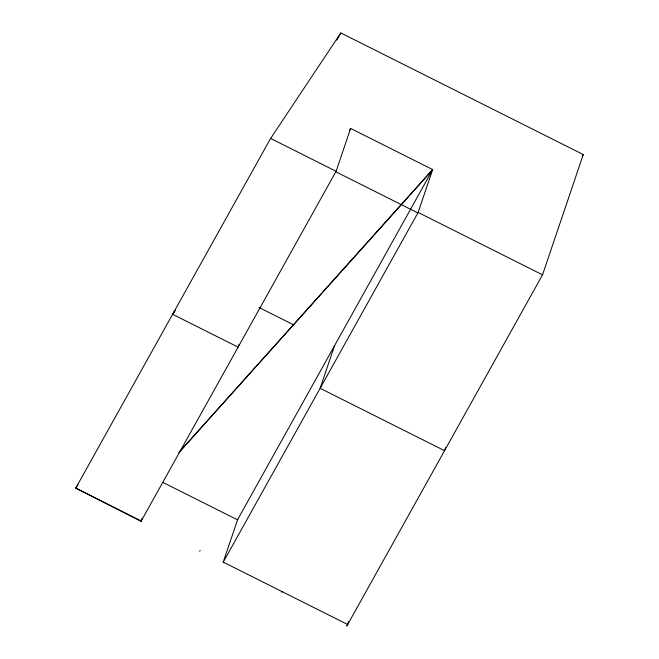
<?xml version="1.0" encoding="UTF-8"?>
<svg xmlns="http://www.w3.org/2000/svg" width="659" height="659" viewBox="0 0 659 659"><rect width="100%" height="100%" fill="white"/><g stroke="black" fill="none" stroke-linecap="round" stroke-linejoin="round"><path stroke-width="0.99" d="M347.812 623.142L346.832 626.05L542.538 274.828L583.256 154.544L340.827 32.95L270.602 138.431L75.744 488.121L141.042 521.343L142.196 518.163M239.06 344.336L238.105 347.145L172.609 314.294L175.442 310.043L172.609 314.294M141.042 521.343L336.098 171.282L350.613 128.423L432.634 169.561L418.127 212.429L223.063 562.489L237.784 519.251M334.64 345.423L320.134 388.283L444.545 450.69L445.533 447.774M432.634 169.561L178.828 452.675M348.669 621.602L347.68 624.518L223.269 562.119M336.823 40.125L340.827 32.95M349.608 130.218L350.613 128.423M199.726 551.204L200.114 550.504M432.559 169.775L237.504 519.836L162.765 482.355M281.681 592.309L282.077 591.609M582.251 156.34L583.256 154.544M78.009 484.719L75.744 488.121L141.248 520.972M179.808 451.448L432.362 170.055M270.602 138.431L336.098 171.282M418.127 212.429L542.538 274.828M335.826 171.785L417.855 212.923M258.979 307.473L293.494 324.78"/></g></svg>
